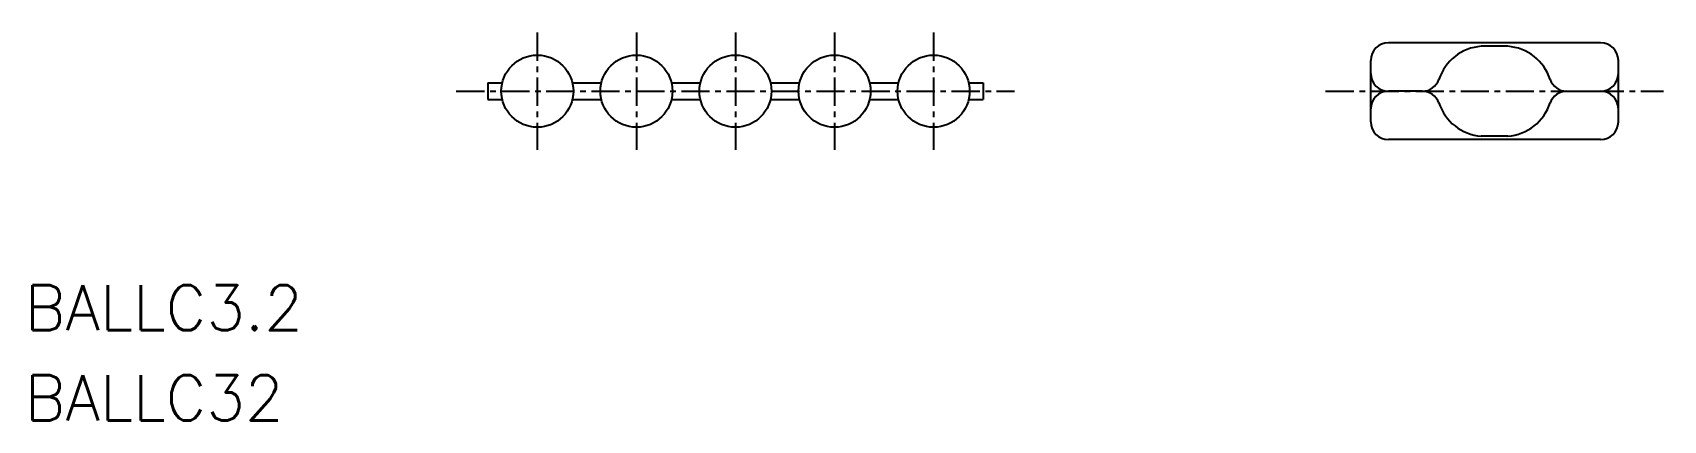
# Model space of a CAD drawing. Extents: x 7.8 to 80.2, y 7.9 to 25.1.
import ezdxf

# ---------------------------------------------------------------- set-up
doc = ezdxf.new("R2010")
doc.units = 0
doc.linetypes.add('CENTER', pattern=[2, 1.25, -0.25, 0.25, -0.25])
doc.layers.get('0').update_dxf_attribs({"linetype": 'CONTINUOUS'})
doc.layers.add('CENTER', color=1, linetype='CENTER')
doc.styles.get("Standard").update_dxf_attribs({"font": 'romans.shx', "bigfont": 'bigfont.shx'})

msp = doc.modelspace()

# ---------------------------------------------------------------- linework, layer by layer
at = {"color": 7, "linetype": 'CONTINUOUS'}
for p, q in [((77.451, 24.687), (68.023, 24.687)), ((73.326, 24.53), (72.148, 24.53)), ((67.237, 21.172), (67.237, 23.901)), ((78.237, 21.172), (78.237, 23.901)), ((28.025, 22.912), (28.669, 22.912)), ((28.025, 22.912), (28.025, 22.162)), ((31.78, 22.912), (33.069, 22.912)), ((36.18, 22.912), (37.469, 22.912)), ((40.58, 22.912), (41.869, 22.912)), ((44.98, 22.912), (46.269, 22.912)), ((49.38, 22.912), (50.025, 22.912)), ((50.025, 22.912), (50.025, 22.162)), ((69.53, 22.537), (68.023, 22.537)), ((75.944, 22.537), (77.451, 22.537)), ((28.025, 22.162), (28.669, 22.162)), ((31.78, 22.162), (33.069, 22.162)), ((36.18, 22.162), (37.469, 22.162)), ((40.58, 22.162), (41.869, 22.162)), ((44.98, 22.162), (46.269, 22.162)), ((49.38, 22.162), (50.025, 22.162)), ((77.451, 20.387), (68.023, 20.387)), ((73.326, 20.544), (72.148, 20.544))]:
    msp.add_line(p, q, dxfattribs=at)
for centre in [(30.225, 22.537), (34.625, 22.537), (39.025, 22.537), (43.425, 22.537), (47.825, 22.537)]:
    msp.add_circle(centre, 1.6, dxfattribs=at)
for centre, radius, start, end in [((68.023, 23.901), 0.786, 90, 180), ((77.451, 23.901), 0.786, 0, 90), ((72.294, 22.409), 2.125, 93.93683, 162.28912), ((73.18, 22.409), 2.125, 17.71088, 86.06317), ((68.023, 23.322), 0.786, 180, 270), ((77.451, 23.322), 0.786, 270, 0), ((68.023, 21.751), 0.786, 90, 180), ((69.53, 23.322), 0.786, 270, 340.15809), ((69.53, 21.751), 0.786, 19.84191, 90), ((75.944, 23.322), 0.786, 199.84191, 270), ((75.944, 21.751), 0.786, 90, 160.15809), ((77.451, 21.751), 0.786, 0, 90), ((72.294, 22.664), 2.125, 197.71088, 266.06317), ((73.18, 22.664), 2.125, 273.93683, 342.28912), ((68.023, 21.172), 0.786, 180, 270), ((77.451, 21.172), 0.786, 270, 0)]:
    msp.add_arc(centre, radius, start, end, dxfattribs=at)
at = {"layer": 'CENTER'}
for p, q in [((30.225, 25.137), (30.225, 19.937)), ((34.625, 25.137), (34.625, 19.937)), ((39.025, 25.137), (39.025, 19.937)), ((43.425, 25.137), (43.425, 19.937)), ((47.825, 25.137), (47.825, 19.937)), ((26.625, 22.537), (51.425, 22.537)), ((65.237, 22.537), (80.237, 22.537))]:
    msp.add_line(p, q, dxfattribs=at)

# ---------------------------------------------------------------- texts
at = {"color": 7, "linetype": 'CONTINUOUS'}
for s, p in [('BALLC3.2', (7.467, 11.92)), ('BALLC32', (7.467, 7.92))]:
    msp.add_text(s, height=2, dxfattribs=at).set_placement(p)

doc.saveas('drawing.dxf')
